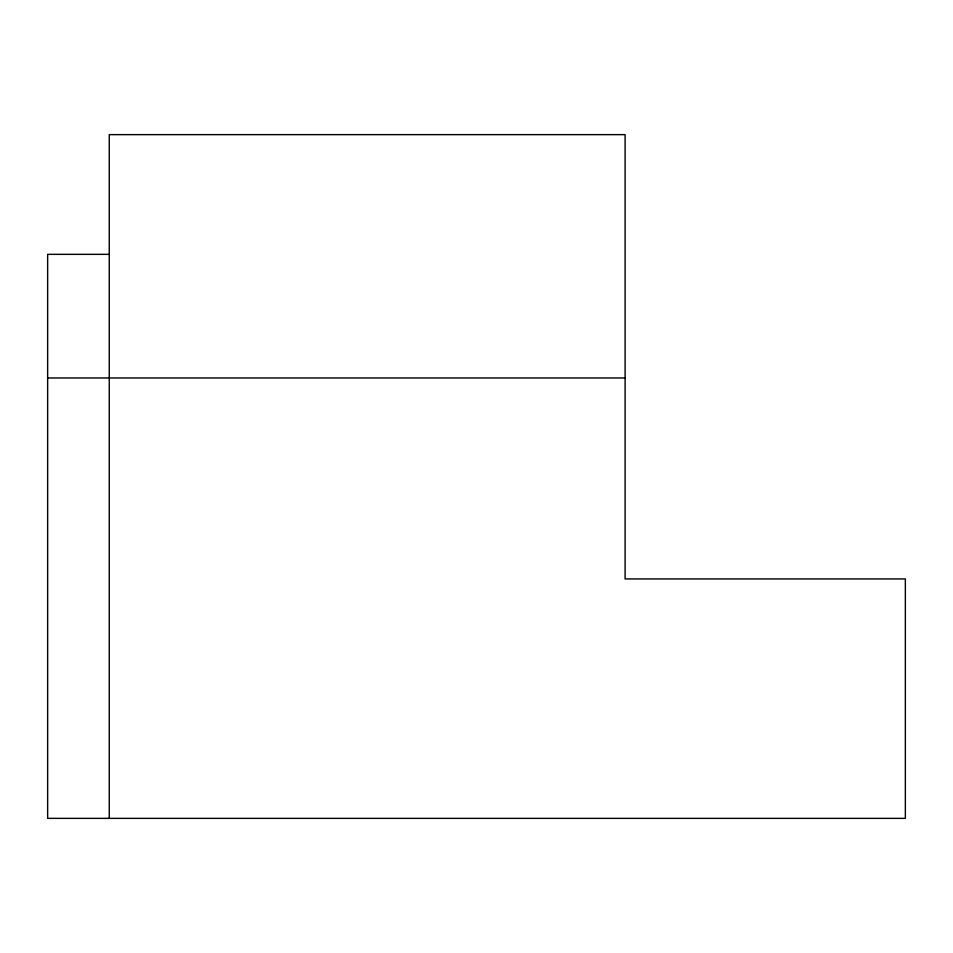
<?xml version="1.0" encoding="UTF-8"?>
<svg xmlns="http://www.w3.org/2000/svg" width="953" height="953" viewBox="0 0 953 953"><rect width="100%" height="100%" fill="white"/><g stroke="black" fill="none" stroke-linecap="round" stroke-linejoin="round"><path stroke-width="1.43" d="M109.25 254.344L47.65 254.344L47.65 818.365L905.35 818.365L905.35 578.924L625.097 578.924L625.097 134.635L109.25 134.635L109.25 818.365M47.65 377.972L625.097 377.972"/></g></svg>
